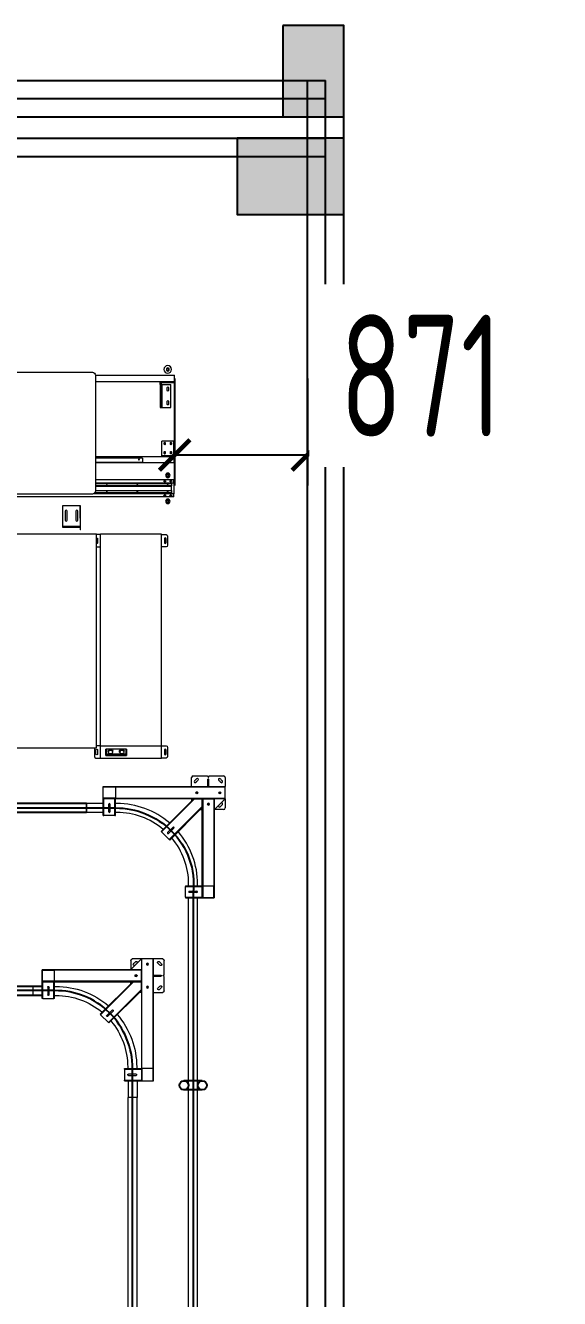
# Model space of a CAD drawing. Header units: inches. Extents: x -26985 to 86262, y -10753 to 149570.
# Drawn here: x 71961 to 75467, y 131665 to 140017 of the extents above; entities that cross this region are included whole.
import ezdxf

# ---------------------------------------------------------------- set-up
doc = ezdxf.new("R2010")
doc.units = ezdxf.units.IN
doc.header["$MEASUREMENT"] = 0
doc.layers.add('COLUMN', color=6, linetype='Continuous')
doc.layers.add('雨水管', color=7, linetype='Continuous')
doc.styles.add('JY-GB', font='gbenor.shx', dxfattribs={"width": 0.8, "bigfont": 'gbcbig.shx'})
doc.dimstyles.new('JY-800', dxfattribs={"dimscale": 400, "dimtxt": 2, "dimasz": 0.5, "dimexe": 0.5, "dimexo": 0, "dimgap": 0.3, "dimtad": 1, "dimdec": 0, "dimtxsty": 'JY-GB', "dimblk": 'ARCHTICK', "dimcen": 2.5, "dimclrd": 86, "dimclre": 86, "dimclrt": 7, "dimadec": 0, "dimazin": 0, "dimtfac": 1, "dimtdec": 0, "dimtmove": 0, "dimatfit": 3, "dimfxl": 1, "dimtfill": 1, "dimlwd": 25, "dimlwe": 25, "dimarcsym": 0})

# ---------------------------------------------------------------- blocks, each defined once
blk = doc.blocks.new('柱左')
at = {"layer": '雨水管'}
h = blk.add_hatch(color=256, dxfattribs=at)
h.paths.add_polyline_path([(153481.4, -52699.2), (153481.4, -52099.2), (152981.4, -52099.2), (152981.4, -52699.2)])
h.paths.add_polyline_path([(152841.4, -52699.2), (152841.4, -52099.2), (152341.4, -52099.2), (152341.4, -52699.2)])
h.paths.add_polyline_path([(144851.4, -52699.2), (144851.4, -52099.2), (144251.4, -52099.2), (144251.4, -52699.2)])
h.paths.add_polyline_path([(135251.4, -52099.2), (135251.4, -52699.2), (135851.4, -52699.2), (135851.4, -52099.2)])
h.paths.add_polyline_path([(127801.4, -52099.2), (127301.4, -52099.2), (127301.4, -52699.2), (127801.4, -52699.2)])
h.paths.add_polyline_path([(119851.4, -52099.2), (119251.4, -52099.2), (119251.4, -52699.2), (119851.4, -52699.2)])
h.paths.add_polyline_path([(119251.4, -62699.2), (119851.4, -62699.2), (119851.4, -62099.2), (119251.4, -62099.2)])
h.paths.add_polyline_path([(127801.4, -62099.2), (127301.4, -62099.2), (127301.4, -62699.2), (127801.4, -62699.2)])
h.paths.add_polyline_path([(135251.4, -62099.2), (135251.4, -62699.2), (135851.4, -62699.2), (135851.4, -62099.2)])
h.paths.add_polyline_path([(144251.4, -62699.2), (144851.4, -62699.2), (144851.4, -62099.2), (144251.4, -62099.2)])
h.paths.add_polyline_path([(152841.4, -62699.2), (152841.4, -62099.2), (152341.4, -62099.2), (152341.4, -62699.2)])
h.paths.add_polyline_path([(153481.4, -62099.2), (152981.4, -62099.2), (152981.4, -62699.2), (153481.4, -62699.2)])
h.paths.add_polyline_path([(153481.4, -72049.2), (152981.4, -72049.2), (152981.4, -72749.2), (153481.4, -72749.2)])
h.paths.add_polyline_path([(152341.4, -72749.2), (152841.4, -72749.2), (152841.4, -72049.2), (152341.4, -72049.2)])
h.paths.add_polyline_path([(144251.4, -72749.2), (144851.4, -72749.2), (144851.4, -72049.2), (144251.4, -72049.2)])
h.paths.add_polyline_path([(135251.4, -72749.2), (135851.4, -72749.2), (135851.4, -72049.2), (135251.4, -72049.2)])
h.paths.add_polyline_path([(127801.4, -72049.2), (127301.4, -72049.2), (127301.4, -72749.2), (127801.4, -72749.2)])
h.paths.add_polyline_path([(119251.4, -72749.2), (119851.4, -72749.2), (119851.4, -72049.2), (119251.4, -72049.2)])
h.paths.add_polyline_path([(119251.4, -84019.2), (119851.4, -84019.2), (119851.4, -83319.2), (119251.4, -83319.2)])
h.paths.add_polyline_path([(127801.4, -83319.2), (127301.4, -83319.2), (127301.4, -84019.2), (127801.4, -84019.2)])
h.paths.add_polyline_path([(135251.4, -83319.2), (135251.4, -84019.2), (135851.4, -84019.2), (135851.4, -83319.2)])
h.paths.add_polyline_path([(144851.4, -83319.2), (144251.4, -83319.2), (144251.4, -84019.2), (144851.4, -84019.2)])
h.paths.add_polyline_path([(152841.4, -83319.2), (152341.4, -83319.2), (152341.4, -84019.2), (152841.4, -84019.2)])
h.paths.add_polyline_path([(152981.4, -83619.2), (152981.4, -84019.2), (153581.4, -84019.2), (153581.4, -83619.2)])
h.paths.add_polyline_path([(152981.4, -80099.2), (152981.4, -80499.2), (153581.4, -80499.2), (153581.4, -80099.2)])
at = {"layer": 'COLUMN'}
for points in [[(152841.4, -83319.2), (152341.4, -83319.2), (152341.4, -84019.2), (152841.4, -84019.2)], [(153581.4, -83619.2), (152981.4, -83619.2), (152981.4, -84019.2), (153581.4, -84019.2)]]:
    blk.add_lwpolyline(points, close=True, dxfattribs=at)
blk = doc.blocks.new('_ArchTick')
at = {"color": 0, "linetype": 'ByBlock', "const_width": 0.15}
blk.add_lwpolyline([(-0.5, -0.5), (0.5, 0.5)], dxfattribs=at)
blk = doc.blocks.new('*D259')
at = {"layer": 'Defpoints', "color": 86, "linetype": 'Continuous', "lineweight": 25, "transparency": 16777216}
for p, q in [((72940.4, 137701.8), (72940.4, 136999.5)), ((73811.4, 137701.8), (73811.4, 136999.5)), ((72940.4, 137199.5), (73811.4, 137199.5)), ((73811.4, 137199.5), (75104.8, 137199.5))]:
    blk.add_line(p, q, dxfattribs=at)
at = {"layer": 'Defpoints', "color": 0, "transparency": 16777216}
blk.add_point((72940.4, 137701.8), dxfattribs=at)
at = {"layer": 'Defpoints', "color": 86, "lineweight": 25, "transparency": 16777216, "xscale": 200, "yscale": 200, "zscale": 200, "rotation": 180}
blk.add_blockref('_ArchTick', (72940.4, 137199.5), dxfattribs=at)
at = {"layer": 'Defpoints', "color": 86, "lineweight": 25, "transparency": 16777216, "xscale": 200, "yscale": 200, "zscale": 200}
blk.add_blockref('_ArchTick', (73811.4, 137199.5), dxfattribs=at)
at = {"layer": 'Defpoints', "color": 7, "transparency": 16777216, "insert": (74558.1, 137719.5), "char_height": 800, "attachment_point": 5, "style": 'JY-GB', "bg_fill": 3, "box_fill_scale": 1.25, "bg_fill_color": 256, "bg_fill_true_color": 13158600, "bg_fill_transparency": 0}
blk.add_mtext('871', dxfattribs=at)
at = {"layer": 'Defpoints', "color": 0, "transparency": 16777216}
for p in [(73811.4, 137701.8), (73811.4, 137199.5)]:
    blk.add_point(p, dxfattribs=at)

msp = doc.modelspace()

# ---------------------------------------------------------------- linework, layer by layer
at = {"color": 0, "linetype": 'Continuous', "lineweight": -3}
for p, q in [((-9688.6, 139656.9), (73931.4, 139656.9)), ((73811.4, 13486.9), (73811.4, 139656.9)), ((74051.4, 13486.9), (74051.4, 139656.9)), ((-9568.6, 139416.9), (73931.4, 139416.9)), ((-9568.6, 139276.9), (73931.4, 139276.9))]:
    msp.add_line(p, q, dxfattribs=at)
at = {"color": 1, "linetype": 'Continuous', "lineweight": -3}
for p, q in [((73931.4, 13106.9), (73931.4, 139656.9)), ((-9568.6, 139536.9), (73931.4, 139536.9)), ((-9568.6, 139156.9), (73931.4, 139156.9))]:
    msp.add_line(p, q, dxfattribs=at)
at = {"color": 0, "linetype": 'Continuous', "lineweight": 0}
for p, q in [((71630.4, 137742.3), (72400.4, 137742.3)), ((72420.4, 137722.3), (72940.4, 137722.3)), ((72420.4, 137722.3), (72420.4, 136962.3)), ((72895.4, 137771.3), (72885.9, 137765.8)), ((72885.9, 137765.8), (72885.9, 137754.8)), ((72885.9, 137754.8), (72895.4, 137749.4)), ((72904.9, 137765.8), (72895.4, 137771.3)), ((72895.4, 137749.4), (72904.9, 137754.8)), ((72904.9, 137754.8), (72904.9, 137765.8)), ((72940.4, 137681.3), (72940.4, 137722.3)), ((72420.4, 137681.3), (72940.4, 137681.3)), ((72845.4, 137681.3), (72940.4, 137681.3)), ((72845.4, 137661.3), (72845.4, 137681.3)), ((72851.4, 137661.3), (72845.4, 137661.3)), ((72845.4, 137661.3), (72845.4, 137511.3)), ((72851.4, 137675.3), (72851.4, 137661.3)), ((72851.4, 137675.3), (72940.4, 137675.3)), ((72851.4, 137661.3), (72857.4, 137661.3)), ((72851.4, 137511.3), (72851.4, 137661.3)), ((72857.4, 137511.3), (72857.4, 137661.3)), ((72857.4, 137661.3), (72915.4, 137661.3)), ((72891.1, 137621.3), (72891.1, 137641.3)), ((72899.6, 137641.3), (72899.6, 137621.3)), ((72915.4, 137511.3), (72915.4, 137661.3)), ((72940.4, 137675.3), (72940.4, 137681.3)), ((72845.4, 137511.3), (72851.4, 137511.3)), ((72851.4, 137511.3), (72857.4, 137511.3)), ((72857.4, 137511.3), (72915.4, 137511.3)), ((72891.1, 137531.3), (72891.1, 137551.3)), ((72899.6, 137551.3), (72899.6, 137531.3)), ((72935.4, 137289.3), (72855.4, 137289.3)), ((72855.4, 137193.3), (72855.4, 137289.3)), ((72872.1, 137269.3), (72872.1, 137279.3)), ((72878.6, 137279.3), (72878.6, 137269.3)), ((72912.1, 137269.3), (72912.1, 137279.3)), ((72918.6, 137279.3), (72918.6, 137269.3)), ((72935.4, 137193.3), (72935.4, 137289.3)), ((72420.4, 137189.3), (72935.4, 137189.3)), ((72730.4, 137179.3), (72420.4, 137179.3)), ((72420.4, 137152.3), (72730.4, 137152.3)), ((72420.4, 137149.3), (72935.4, 137149.3)), ((72730.4, 137179.3), (72730.4, 137152.3)), ((72935.4, 137193.3), (72855.4, 137193.3)), ((72855.4, 137193.3), (72855.4, 137189.3)), ((72935.4, 137189.3), (72855.4, 137189.3)), ((72872.1, 137209.3), (72872.1, 137219.3)), ((72878.6, 137219.3), (72878.6, 137209.3)), ((72912.1, 137209.3), (72912.1, 137219.3)), ((72918.6, 137219.3), (72918.6, 137209.3)), ((72935.4, 137193.3), (72935.4, 137189.3)), ((72935.4, 137189.3), (72935.4, 137149.3)), ((72895.4, 137076.3), (72885.9, 137070.8)), ((72885.9, 137070.8), (72885.9, 137059.8)), ((72885.9, 137059.8), (72895.4, 137054.4)), ((72904.9, 137070.8), (72895.4, 137076.3)), ((72895.4, 137054.4), (72904.9, 137059.8)), ((72904.9, 137059.8), (72904.9, 137070.8)), ((72934.4, 137036.3), (72420.4, 137036.3)), ((72934.4, 137015.3), (72420.4, 137015.3)), ((72920.4, 137010.3), (72420.4, 137010.3)), ((72493.5, 136997.7), (72420.4, 136997.7)), ((72420.4, 136995.3), (72920.4, 136995.3)), ((72693.5, 136997.7), (72497.2, 136997.7)), ((72893.5, 136997.7), (72697.2, 136997.7)), ((72872.9, 137029.6), (72877.9, 137029.6)), ((72877.9, 137023.1), (72872.9, 137023.1)), ((72920.4, 136997.7), (72897.2, 136997.7)), ((72912.9, 137029.6), (72917.9, 137029.6)), ((72917.9, 137023.1), (72912.9, 137023.1)), ((72920.4, 137010.3), (72920.4, 136997.7)), ((72920.4, 136995.3), (72920.4, 136997.7)), ((72920.4, 136965.3), (72920.4, 136995.3)), ((72934.4, 137015.3), (72934.4, 137036.3)), ((72934.4, 137015.3), (72934.4, 136945.3)), ((72934.4, 136924.3), (70846.4, 136924.3)), ((72400.4, 136942.3), (71640.4, 136942.3)), ((72934.4, 136945.3), (72410.9, 136945.3)), ((72920.4, 136950.3), (72416.4, 136950.3)), ((72420.4, 136965.3), (72920.4, 136965.3)), ((72493.5, 136963), (72420.4, 136963)), ((72693.5, 136963), (72497.2, 136963)), ((72893.5, 136963), (72697.2, 136963)), ((72872.9, 136937.6), (72877.9, 136937.6)), ((72877.9, 136931.1), (72872.9, 136931.1)), ((72895.4, 136906.3), (72885.9, 136900.8)), ((72885.9, 136900.8), (72885.9, 136889.8)), ((72885.9, 136889.8), (72895.4, 136884.4)), ((72904.9, 136900.8), (72895.4, 136906.3)), ((72895.4, 136884.4), (72904.9, 136889.8)), ((72920.4, 136963), (72897.2, 136963)), ((72904.9, 136889.8), (72904.9, 136900.8)), ((72912.9, 136937.6), (72917.9, 136937.6)), ((72917.9, 136931.1), (72912.9, 136931.1)), ((72920.4, 136965.3), (72920.4, 136963)), ((72920.4, 136963), (72920.4, 136950.3)), ((72934.4, 136924.3), (72934.4, 136945.3)), ((72319.4, 136865.8), (72203.4, 136865.8)), ((72203.4, 136865.8), (72203.4, 136729.8)), ((72222.4, 136830.8), (72222.4, 136770.8)), ((72234.4, 136770.8), (72234.4, 136830.8)), ((72292.4, 136830.8), (72292.4, 136770.8)), ((72304.4, 136770.8), (72304.4, 136830.8)), ((72319.4, 136784.8), (72319.4, 136865.8)), ((72323.4, 136865.8), (72319.4, 136865.8)), ((72323.4, 136784.8), (72323.4, 136865.8)), ((72319.4, 136729.8), (72203.4, 136729.8)), ((72203.4, 136729.8), (72203.4, 136725.8)), ((72203.4, 136725.8), (72319.4, 136725.8)), ((72323.4, 136784.8), (72319.4, 136784.8)), ((72319.4, 136784.8), (72319.4, 136707.8)), ((72323.4, 136707.8), (72323.4, 136784.8)), ((72428.4, 136678.8), (71028.4, 136678.8)), ((72323.4, 136707.8), (72319.4, 136707.8)), ((72428.4, 135278.8), (72428.4, 136678.8)), ((72453.9, 136676.8), (72428.4, 136676.8)), ((72434.9, 136648.8), (72434.9, 136624.8)), ((72453.9, 135288.8), (72453.9, 136678.8)), ((72853.9, 136678.8), (72453.9, 136678.8)), ((72853.9, 135288.8), (72853.9, 136678.8)), ((72853.9, 136676.8), (72883.9, 136676.8)), ((72872.9, 136648.8), (72872.9, 136624.8)), ((72884.9, 136624.8), (72884.9, 136648.8)), ((72893.9, 136666.8), (72893.9, 136606.8)), ((72428.4, 136596.8), (72453.9, 136596.8)), ((72883.9, 136596.8), (72853.9, 136596.8)), ((71028.4, 135278.8), (72428.4, 135278.8)), ((72413.9, 135278.8), (72413.9, 135220.8)), ((72422.9, 135238.8), (72422.9, 135262.8)), ((72453.9, 135290.8), (72428.4, 135290.8)), ((72434.9, 135262.8), (72434.9, 135238.8)), ((72453.9, 135208.8), (72453.9, 135288.8)), ((72853.9, 135288.8), (72453.9, 135288.8)), ((72488.9, 135270.1), (72488.9, 135227.7)), ((72623.9, 135270.1), (72488.9, 135270.1)), ((72489.4, 135229.1), (72488.9, 135229.1)), ((72488.9, 135227.7), (72623.9, 135227.7)), ((72489.4, 135227.7), (72489.4, 135270.1)), ((72491.4, 135270.1), (72489.4, 135270.1)), ((72491.4, 135227.7), (72489.4, 135227.7)), ((72491.4, 135270.1), (72491.4, 135227.7)), ((72491.4, 135238.3), (72622.4, 135238.3)), ((72622.4, 135229.1), (72491.4, 135229.1)), ((72504.4, 135250.3), (72504.4, 135259.5)), ((72534.4, 135250.3), (72534.4, 135259.5)), ((72579.4, 135250.3), (72579.4, 135259.5)), ((72609.4, 135250.3), (72609.4, 135259.5)), ((72622.4, 135227.7), (72622.4, 135270.1)), ((72624.4, 135270.1), (72622.4, 135270.1)), ((72624.4, 135227.7), (72622.4, 135227.7)), ((72623.9, 135227.7), (72623.9, 135270.1)), ((72624.4, 135270.1), (72624.4, 135227.7)), ((72853.9, 135290.8), (72883.9, 135290.8)), ((72853.9, 135208.8), (72853.9, 135288.8)), ((72872.9, 135262.8), (72872.9, 135238.8)), ((72884.9, 135238.8), (72884.9, 135262.8)), ((72893.9, 135280.8), (72893.9, 135220.8)), ((72423.9, 135210.8), (72453.9, 135210.8)), ((72853.9, 135208.8), (72453.9, 135208.8)), ((72883.9, 135210.8), (72853.9, 135210.8)), ((73051.7, 135023.3), (73051.7, 135083.3)), ((73061.7, 135093.3), (73156, 135093.3)), ((73156, 135093.3), (73161.7, 135083.3)), ((73158.7, 135033.3), (73158.7, 135073.3)), ((73164.7, 135073.3), (73158.7, 135073.3)), ((73161.7, 135083.3), (73167.5, 135093.3)), ((73164.7, 135033.3), (73164.7, 135073.3)), ((73167.5, 135093.3), (73261.7, 135093.3)), ((73271.7, 135083.3), (73271.7, 135023.3)), ((72471.7, 135019.3), (72471.7, 135023.3)), ((72471.7, 135023.3), (73271.7, 135023.3)), ((72551.7, 135019.3), (72471.7, 135019.3)), ((72471.7, 134947.3), (72471.7, 135019.3)), ((73271.7, 135019.3), (72471.7, 135019.3)), ((72551.7, 135019.3), (72551.7, 134947.3)), ((73091, 134986.3), (73082.5, 134986.3)), ((73091, 134980.3), (73082.5, 134980.3)), ((73158.7, 135023.3), (73158.7, 135033.3)), ((73164.7, 135033.3), (73158.7, 135033.3)), ((73164.7, 135023.3), (73164.7, 135033.3)), ((73232.5, 134986.3), (73241, 134986.3)), ((73232.5, 134980.3), (73241, 134980.3)), ((73271.7, 135019.3), (73271.7, 135023.3)), ((73271.7, 134947.3), (73271.7, 135019.3)), ((72361.7, 134853.8), (72361.7, 134912.8)), ((72471.7, 134912.8), (72361.7, 134912.8)), ((72361.7, 134912.8), (72361.7, 134853.8)), ((72551.7, 134947.3), (72471.7, 134947.3)), ((72471.7, 134947.3), (73271.7, 134947.3)), ((72471.7, 134943.3), (72471.7, 134947.3)), ((72475.7, 134943.3), (72471.7, 134943.3)), ((72471.7, 134833.3), (72471.7, 134943.3)), ((73271.7, 134943.3), (72471.7, 134943.3)), ((72475.7, 134833.3), (72475.7, 134943.3)), ((72507.5, 134858.3), (72507.5, 134908.3)), ((72516, 134908.3), (72516, 134858.3)), ((72551.7, 134943.3), (72547.7, 134943.3)), ((72547.7, 134833.3), (72547.7, 134943.3)), ((72551.7, 134833.3), (72551.7, 134943.3)), ((72561.7, 134912.8), (72551.7, 134912.8)), ((72851.5, 134729.7), (73065.2, 134943.3)), ((72854.3, 134726.9), (73070.8, 134943.3)), ((72905.3, 134675.9), (73121.7, 134892.4)), ((72908.1, 134673.1), (73121.7, 134886.8)), ((73051.7, 134943.3), (73051.7, 134929.9)), ((73070.8, 134943.3), (73065.2, 134943.3)), ((73070.8, 134943.3), (73121.7, 134943.3)), ((73121.7, 134892.4), (73121.7, 134943.3)), ((73121.7, 134293.3), (73121.7, 134943.3)), ((73121.7, 134943.3), (73125.7, 134943.3)), ((73121.7, 134892.4), (73121.7, 134886.8)), ((73125.7, 134943.3), (73125.7, 134293.3)), ((73125.7, 134943.3), (73197.7, 134943.3)), ((73158.7, 134912.6), (73158.7, 134904.1)), ((73164.7, 134912.6), (73164.7, 134904.1)), ((73201.7, 134943.3), (73197.7, 134943.3)), ((73197.7, 134943.3), (73197.7, 134293.3)), ((73201.7, 134293.3), (73201.7, 134943.3)), ((73204.7, 134876.3), (73268.8, 134940.4)), ((73271.7, 134943.3), (73271.7, 134947.3)), ((73271.7, 134943.3), (73271.7, 134883.3)), ((72471.7, 134853.8), (72361.7, 134853.8)), ((72471.7, 134833.3), (72475.7, 134833.3)), ((72547.7, 134833.3), (72475.7, 134833.3)), ((72547.7, 134833.3), (72551.7, 134833.3)), ((72561.7, 134853.8), (72551.7, 134853.8)), ((73108.3, 134873.3), (73121.7, 134873.3)), ((73261.7, 134873.3), (73201.7, 134873.3)), ((72851.5, 134729.7), (72854.3, 134726.9)), ((72905.3, 134675.9), (72854.3, 134726.9)), ((72894.5, 134722.1), (72929.8, 134757.4)), ((72935.8, 134751.4), (72900.5, 134716.1)), ((72908.1, 134673.1), (72905.3, 134675.9)), ((73032.2, 134373.3), (73032.2, 134383.3)), ((73091.2, 134373.3), (73091.2, 134383.3)), ((73011.7, 134373.3), (73011.7, 134369.3)), ((73011.7, 134373.3), (73121.7, 134373.3)), ((73011.7, 134297.3), (73011.7, 134369.3)), ((73011.7, 134369.3), (73121.7, 134369.3)), ((73011.7, 134297.3), (73011.7, 134293.3)), ((73011.7, 134297.3), (73121.7, 134297.3)), ((73036.7, 134337.6), (73086.7, 134337.6)), ((73086.7, 134329.1), (73036.7, 134329.1)), ((73121.7, 134369.3), (73121.7, 134373.3)), ((73121.7, 134293.3), (73121.7, 134297.3)), ((73125.7, 134293.3), (73125.7, 134373.3)), ((73125.7, 134373.3), (73197.7, 134373.3)), ((73197.7, 134293.3), (73197.7, 134373.3)), ((73011.7, 134293.3), (73121.7, 134293.3)), ((73032.2, 134183.3), (73032.2, 134293.3)), ((73091.2, 134183.3), (73091.2, 134293.3)), ((73121.7, 134293.3), (73125.7, 134293.3)), ((73197.7, 134293.3), (73125.7, 134293.3)), ((73125.7, 134293.3), (73197.7, 134293.3)), ((73201.7, 134293.3), (73197.7, 134293.3)), ((73032.2, 131011.9), (73032.2, 134183.3)), ((73091.2, 131011.9), (73091.2, 134183.3)), ((72651.8, 133883.3), (72651.8, 133823.3)), ((72654.7, 133826.3), (72718.9, 133890.4)), ((72721.8, 133893.3), (72661.8, 133893.3)), ((72721.8, 133893.3), (72721.8, 133093.3)), ((72861.8, 133893.3), (72721.8, 133893.3)), ((72725.8, 133093.3), (72725.8, 133893.3)), ((72797.8, 133893.3), (72797.8, 133093.3)), ((72801.8, 133093.3), (72801.8, 133893.3)), ((72871.8, 133789.1), (72871.8, 133883.3)), ((72071.8, 133823.3), (72071.8, 133819.3)), ((72071.8, 133823.3), (72721.8, 133823.3)), ((72071.8, 133819.3), (72071.8, 133747.3)), ((72071.8, 133819.3), (72151.8, 133819.3)), ((72071.8, 133747.3), (72071.8, 133819.3)), ((72721.8, 133819.3), (72071.8, 133819.3)), ((72151.8, 133747.3), (72151.8, 133819.3)), ((72721.8, 133823.3), (72721.8, 133819.3)), ((72721.8, 133747.3), (72721.8, 133819.3)), ((72758.8, 133854.1), (72758.8, 133862.6)), ((72764.8, 133854.1), (72764.8, 133862.6)), ((72011.8, 133653.8), (72011.8, 133712.8)), ((72071.8, 133747.3), (72151.8, 133747.3)), ((72721.8, 133747.3), (72071.8, 133747.3)), ((72071.8, 133743.3), (72071.8, 133747.3)), ((72071.8, 133743.3), (72075.8, 133743.3)), ((72071.8, 133633.3), (72071.8, 133743.3)), ((72071.8, 133743.3), (72721.8, 133743.3)), ((72075.8, 133633.3), (72075.8, 133743.3)), ((72147.8, 133633.3), (72147.8, 133743.3)), ((72147.8, 133743.3), (72151.8, 133743.3)), ((72151.8, 133633.3), (72151.8, 133743.3)), ((72151.8, 133712.8), (72161.8, 133712.8)), ((72451.6, 133529.7), (72665.2, 133743.3)), ((72454.4, 133526.9), (72670.9, 133743.3)), ((72651.8, 133729.9), (72651.8, 133743.3)), ((72670.9, 133743.3), (72665.2, 133743.3)), ((72670.9, 133743.3), (72721.8, 133743.3)), ((72691, 133786.3), (72682.5, 133786.3)), ((72691, 133780.3), (72682.5, 133780.3)), ((72721.8, 133743.3), (72721.8, 133747.3)), ((72721.8, 133692.4), (72721.8, 133743.3)), ((72758.8, 133712.6), (72758.8, 133704.1)), ((72764.8, 133712.6), (72764.8, 133704.1)), ((72801.8, 133786.3), (72811.8, 133786.3)), ((72801.8, 133780.3), (72811.8, 133780.3)), ((72811.8, 133786.3), (72811.8, 133780.3)), ((72811.8, 133786.3), (72851.8, 133786.3)), ((72811.8, 133780.3), (72851.8, 133780.3)), ((72851.8, 133786.3), (72851.8, 133780.3)), ((72861.8, 133783.3), (72871.8, 133789.1)), ((72871.8, 133777.6), (72861.8, 133783.3)), ((72871.8, 133683.3), (72871.8, 133777.6)), ((72075.8, 133633.3), (72071.8, 133633.3)), ((72075.8, 133633.3), (72147.8, 133633.3)), ((72107.5, 133708.3), (72107.5, 133658.3)), ((72116, 133658.3), (72116, 133708.3)), ((72151.8, 133633.3), (72147.8, 133633.3)), ((72151.8, 133653.8), (72161.8, 133653.8)), ((72505.3, 133475.9), (72721.8, 133692.4)), ((72508.1, 133473.1), (72721.8, 133686.8)), ((72721.8, 133673.3), (72708.3, 133673.3)), ((72721.8, 133692.4), (72721.8, 133686.8)), ((72801.8, 133673.3), (72861.8, 133673.3)), ((72529.9, 133557.4), (72494.5, 133522.1)), ((72500.5, 133516.1), (72535.9, 133551.4)), ((72451.6, 133529.7), (72454.4, 133526.9)), ((72454.4, 133526.9), (72505.3, 133475.9)), ((72508.1, 133473.1), (72505.3, 133475.9)), ((72611.8, 133169.3), (72611.8, 133173.3)), ((72611.8, 133173.3), (72721.8, 133173.3)), ((72611.8, 133169.3), (72721.8, 133169.3)), ((72611.8, 133169.3), (72611.8, 133097.3)), ((72632.3, 133183.3), (72632.3, 133173.3)), ((72686.8, 133137.6), (72636.8, 133137.6)), ((72636.8, 133129.1), (72686.8, 133129.1)), ((72691.3, 133183.3), (72691.3, 133173.3)), ((72721.8, 133173.3), (72721.8, 133169.3)), ((72725.8, 133173.3), (72725.8, 133093.3)), ((72797.8, 133173.3), (72725.8, 133173.3)), ((72797.8, 133173.3), (72797.8, 133093.3)), ((72611.8, 133097.3), (72721.8, 133097.3)), ((72611.8, 133093.3), (72611.8, 133097.3)), ((72611.8, 133093.3), (72721.8, 133093.3)), ((72636.3, 133093.3), (72636.3, 132983.3)), ((72695.3, 133093.3), (72695.3, 132983.3)), ((72721.8, 133097.3), (72721.8, 133093.3)), ((72721.8, 133093.3), (72725.8, 133093.3)), ((72725.8, 133093.3), (72797.8, 133093.3)), ((72797.8, 133093.3), (72801.8, 133093.3)), ((72636.2, 132043.3), (72636.2, 132983.3)), ((72695.2, 132983.3), (72636.2, 132983.3)), ((72695.3, 132983.3), (72636.3, 132983.3)), ((72695.2, 132043.3), (72695.2, 132983.3)), ((72695.2, 101629.6), (72695.2, 132126.5)), ((72636.2, 101629.6), (72636.2, 132043.3))]:
    msp.add_line(p, q, dxfattribs=at)
at = {"color": 0, "linetype": 'Continuous', "lineweight": 0, "extrusion": (1.48872e-34, 8.10423e-19, -1)}
for centre, radius in [((-72895.4, 137760.3), 25), ((-72895.4, 137760.3), 6), ((-72705.4, 137169.3), 3.25), ((-72895.4, 137065.3), 15), ((-72895.4, 137065.3), 6), ((-72895.4, 137000.3), 2.6), ((-72895.4, 136895.3), 15), ((-72895.4, 136895.3), 6), ((-72895.4, 136960.3), 2.6)]:
    msp.add_circle(centre, radius, dxfattribs=at)
at = {"color": 0, "linetype": 'Continuous', "lineweight": 0, "extrusion": (7.56002e-32, 8.10423e-19, -1)}
for centre in [(-72495.4, 137000.3), (-72695.4, 137000.3), (-72495.4, 136960.3), (-72695.4, 136960.3)]:
    msp.add_circle(centre, 2.6, dxfattribs=at)
at = {"color": 0, "linetype": 'Continuous', "lineweight": 0}
for centre, radius in [((73086.7, 134983.3), 6.5), ((73086.7, 134983.3), 5.2), ((73236.7, 134983.3), 6.5), ((73236.7, 134983.3), 5.2), ((73161.7, 134908.3), 5.2), ((72686.8, 133783.3), 6.5)]:
    msp.add_circle(centre, radius, dxfattribs=at)
at = {"color": 0, "linetype": 'Continuous', "lineweight": 0, "extrusion": (-1.81428e-32, 8.10423e-19, -1)}
msp.add_circle((-73161.7, 134908.3), 6.5, dxfattribs=at)
at = {"color": 0, "linetype": 'Continuous', "lineweight": 0, "extrusion": (-1.48872e-34, 8.10423e-19, -1)}
for centre in [(-72761.8, 133858.3), (-72761.8, 133708.3)]:
    msp.add_circle(centre, 6.5, dxfattribs=at)
at = {"color": 0, "linetype": 'Continuous', "lineweight": 0, "extrusion": (2.84601e-31, 8.10423e-19, -1)}
for centre in [(-72761.8, 133858.3), (-72686.8, 133783.3), (-72761.8, 133708.3)]:
    msp.add_circle(centre, 5.2, dxfattribs=at)
at = {"color": 0, "linetype": 'Continuous', "lineweight": 0, "extrusion": (4.98505e-33, 8.10423e-19, -1)}
msp.add_arc((-72400.4, 137722.3), 20, 90, 180, dxfattribs=at)
at = {"color": 0, "linetype": 'Continuous', "lineweight": 0, "extrusion": (1.48872e-34, 8.10423e-19, -1)}
for centre, radius, start, end in [((-72895.4, 137641.3), 4.25, 0, 180), ((-72895.4, 137621.3), 4.25, 180, 0), ((-72895.4, 137551.3), 4.25, 0, 180), ((-72895.4, 137531.3), 4.25, 180, 0), ((-72875.4, 137269.3), 3.25, 180, 0), ((-72875.4, 137219.3), 3.25, 0, 180), ((-72915.4, 137279.3), 3.25, 0, 180), ((-72915.4, 137269.3), 3.25, 180, 0), ((-72915.4, 137219.3), 3.25, 0, 180), ((-72915.4, 137209.3), 3.25, 180, 0), ((-72872.9, 137026.3), 3.25, 270, 90), ((-72877.9, 137026.3), 3.25, 90, 270), ((-72912.9, 137026.3), 3.25, 270, 90), ((-72917.9, 137026.3), 3.25, 90, 270), ((-72872.9, 136934.3), 3.25, 270, 90), ((-72877.9, 136934.3), 3.25, 90, 270), ((-72912.9, 136934.3), 3.25, 270, 90), ((-72917.9, 136934.3), 3.25, 90, 270), ((-72883.9, 136666.8), 10, 90, 180), ((-72428.9, 136624.8), 6, 180, 274.79013), ((-72883.9, 136606.8), 10, 180, 270), ((-72428.9, 135262.8), 6, 0, 180), ((-72428.9, 135238.8), 6, 180, 0), ((-72883.9, 135280.8), 10, 90, 180), ((-72883.9, 135220.8), 10, 180, 270)]:
    msp.add_arc(centre, radius, start, end, dxfattribs=at)
at = {"color": 0, "linetype": 'Continuous', "lineweight": 0}
for centre, radius, start, end in [((72875.4, 137279.3), 3.25, 0, 180), ((72875.4, 137209.3), 3.25, 180, 0), ((72495.4, 137000.3), 3.25, 304.46631, 235.53369), ((72495.4, 137000.3), 3.25, 235.53369, 304.46631), ((72695.4, 137000.3), 3.25, 304.46631, 235.53369), ((72695.4, 137000.3), 3.25, 235.53369, 304.46631), ((72895.4, 137000.3), 3.25, 304.46631, 235.53369), ((72895.4, 137000.3), 3.25, 235.53369, 304.46631), ((72495.4, 136960.3), 3.25, 124.46631, 55.53369), ((72495.4, 136960.3), 3.25, 55.53369, 124.46631), ((72695.4, 136960.3), 3.25, 124.46631, 55.53369), ((72695.4, 136960.3), 3.25, 55.53369, 124.46631), ((72895.4, 136960.3), 3.25, 124.46631, 55.53369), ((72895.4, 136960.3), 3.25, 55.53369, 124.46631), ((72228.4, 136830.8), 6, 0, 180), ((72298.4, 136830.8), 6, 0, 180), ((72228.4, 136770.8), 6, 180, 0), ((72298.4, 136770.8), 6, 180, 0), ((72878.9, 136648.8), 6, 0, 180), ((72878.9, 136624.8), 6, 180, 0), ((72423.9, 135220.8), 10, 180, 270), ((72878.9, 135262.8), 6, 0, 180), ((72878.9, 135238.8), 6, 180, 0), ((73061.7, 135083.3), 10, 90, 180), ((73075.1, 135056.1), 7, 140, 320), ((73161.7, 134983.3), 120.1, 130, 140), ((73089, 135070), 7, 310, 130), ((73234.5, 135070), 7, 50, 230), ((73161.7, 134983.3), 120.1, 40, 50), ((73248.4, 135056.1), 7, 220, 40), ((73261.7, 135083.3), 10, 0, 90), ((72511.7, 134908.3), 4.25, 0, 180), ((72561.7, 134383.3), 529.5, 49.33241, 90), ((73234.5, 134896.7), 7, 153.44106, 310), ((73161.7, 134983.3), 120.1, 310, 320), ((73248.4, 134910.6), 7, 320, 116.55894), ((73261.7, 134883.3), 10, 270, 0), ((72511.7, 134858.3), 4.25, 180, 0), ((72561.7, 134383.3), 470.5, 49.87692, 90), ((72897.5, 134719.1), 4.25, 135, 315), ((72932.8, 134754.4), 4.25, 315, 135), ((72561.7, 134383.3), 529.5, 0, 40.66756), ((72561.7, 134383.3), 470.5, 0, 40.12303), ((73036.7, 134333.3), 4.25, 90, 270), ((73086.7, 134333.3), 4.25, 270, 90), ((72725.9, 133883.3), 10, 114.46939, 135), ((72661.8, 133819.2), 10, 135, 155.52896), ((72761.8, 133783.3), 106.1, 132.90316, 137.09684), ((72761.8, 133783.3), 106.1, 40, 50), ((72761.8, 133783.3), 106.1, 310, 320)]:
    msp.add_arc(centre, radius, start, end, dxfattribs=at)
at = {"color": 0, "linetype": 'Continuous', "lineweight": 0, "extrusion": (-4.29569e-33, 8.10423e-19, -1)}
msp.add_arc((-72400.4, 136962.3), 20, 180, 270, dxfattribs=at)
at = {"color": 0, "linetype": 'Continuous', "lineweight": 0, "extrusion": (-2.93262e-33, 8.10423e-19, -1)}
msp.add_arc((-72428.9, 136648.8), 6, 85.20987, 180, dxfattribs=at)
at = {"color": 0, "linetype": 'Continuous', "lineweight": 0, "extrusion": (-1.79344e-29, 8.10423e-19, -1)}
msp.add_arc((-73161.7, 134983.3), 106.1, 40, 50, dxfattribs=at)
at = {"color": 0, "linetype": 'Continuous', "lineweight": 0, "extrusion": (2.71022e-31, 8.10423e-19, -1)}
msp.add_arc((-73161.7, 134983.3), 106.1, 130, 140, dxfattribs=at)
at = {"color": 0, "linetype": 'Continuous', "lineweight": 0, "extrusion": (-4.10469e-30, 8.10423e-19, -1)}
msp.add_arc((-73161.7, 134983.3), 106.1, 222.90316, 227.09684, dxfattribs=at)
at = {"color": 0, "linetype": 'Continuous', "lineweight": 0, "extrusion": (-1.85038e-31, 8.10423e-19, -1)}
msp.add_arc((-73261.7, 134947.5), 10, 204.46939, 225, dxfattribs=at)
at = {"color": 0, "linetype": 'Continuous', "lineweight": 0, "extrusion": (-1.40887e-29, 8.10423e-19, -1)}
msp.add_arc((-73197.6, 134883.3), 10, 225, 245.52896, dxfattribs=at)
at = {"color": 0, "linetype": 'Continuous', "lineweight": 0, "extrusion": (1.13344e-31, 8.10423e-19, -1)}
for centre, start, end in [((-72661.8, 133883.3), 0, 90), ((-72861.8, 133683.3), 180, 270)]:
    msp.add_arc(centre, 10, start, end, dxfattribs=at)
at = {"color": 0, "linetype": 'Continuous', "lineweight": 0, "extrusion": (-2.45123e-30, 8.10423e-19, -1)}
msp.add_arc((-72861.8, 133883.3), 10, 90, 180, dxfattribs=at)
at = {"color": 0, "linetype": 'Continuous', "lineweight": 0, "extrusion": (-1.68867e-29, 8.10423e-19, -1)}
msp.add_arc((-72675.1, 133856.1), 7, 243.44106, 40, dxfattribs=at)
at = {"color": 0, "linetype": 'Continuous', "lineweight": 0, "extrusion": (-1.94258e-29, 8.10423e-19, -1)}
for start, end in [(40, 50), (220, 230)]:
    msp.add_arc((-72761.8, 133783.3), 120.1, start, end, dxfattribs=at)
at = {"color": 0, "linetype": 'Continuous', "lineweight": 0, "extrusion": (-1.14263e-29, 8.10423e-19, -1)}
msp.add_arc((-72689.1, 133870), 7, 50, 206.55894, dxfattribs=at)
at = {"color": 0, "linetype": 'Continuous', "lineweight": 0, "extrusion": (-2.67488e-30, 8.10423e-19, -1)}
msp.add_arc((-72834.5, 133870), 7, 310, 130, dxfattribs=at)
at = {"color": 0, "linetype": 'Continuous', "lineweight": 0, "extrusion": (1.28558e-29, 8.10423e-19, -1)}
msp.add_arc((-72761.8, 133783.3), 120.1, 130, 140, dxfattribs=at)
at = {"color": 0, "linetype": 'Continuous', "lineweight": 0, "extrusion": (2.25194e-29, 8.10423e-19, -1)}
msp.add_arc((-72848.4, 133856.1), 7, 140, 320, dxfattribs=at)
at = {"color": 0, "linetype": 'Continuous', "lineweight": 0, "extrusion": (-1.48872e-34, 8.10423e-19, -1)}
for centre, radius, start, end in [((-72111.8, 133708.3), 4.25, 0, 180), ((-72111.8, 133658.3), 4.25, 180, 0), ((-72161.8, 133183.3), 470.5, 90, 130.11873), ((-72161.8, 133183.3), 529.5, 139.32858, 180), ((-72636.8, 133133.3), 4.25, 270, 90), ((-72686.8, 133133.3), 4.25, 90, 270)]:
    msp.add_arc(centre, radius, start, end, dxfattribs=at)
at = {"color": 0, "linetype": 'Continuous', "lineweight": 0, "extrusion": (3.6829e-32, 8.10423e-19, -1)}
msp.add_arc((-72161.8, 133183.3), 529.5, 90, 130.66374, dxfattribs=at)
at = {"color": 0, "linetype": 'Continuous', "lineweight": 0, "extrusion": (-2.24334e-29, 8.10423e-19, -1)}
msp.add_arc((-72848.4, 133710.6), 7, 40, 220, dxfattribs=at)
at = {"color": 0, "linetype": 'Continuous', "lineweight": 0, "extrusion": (1.27449e-29, 8.10423e-19, -1)}
msp.add_arc((-72834.5, 133696.7), 7, 230, 50, dxfattribs=at)
at = {"color": 0, "linetype": 'Continuous', "lineweight": 0, "extrusion": (5.26303e-30, 8.10423e-19, -1)}
msp.add_arc((-72532.9, 133554.4), 4.25, 45, 225, dxfattribs=at)
at = {"color": 0, "linetype": 'Continuous', "lineweight": 0, "extrusion": (6.12585e-30, 8.10423e-19, -1)}
msp.add_arc((-72497.5, 133519.1), 4.25, 225, 45, dxfattribs=at)
at = {"color": 0, "linetype": 'Continuous', "lineweight": 0, "extrusion": (5.32158e-33, 8.10423e-19, -1)}
msp.add_arc((-72161.8, 133183.3), 470.5, 139.87262, 180, dxfattribs=at)
at = {"color": 0, "linetype": 'Continuous', "lineweight": 0, "extrusion": (-6.43316e-32, 5.4671e-17, -1)}
for centre in [(72519.4, 135259.5), (72594.4, 135259.5)]:
    msp.add_ellipse(centre, major_axis=(-15, 0), ratio=0.707107, start_param=0, end_param=3.141593, dxfattribs=at)
at = {"color": 0, "linetype": 'Continuous', "lineweight": 0, "extrusion": (3.59384e-32, 5.4671e-17, -1)}
for centre in [(72519.4, 135250.3), (72594.4, 135250.3)]:
    msp.add_ellipse(centre, major_axis=(15, 0), ratio=0.707107, start_param=-3.141592653589794, end_param=3.141592653589792, dxfattribs=at)
at = {"layer": 'Defpoints'}
for p, q in [((72361.7, 134912.8), (70843.9, 134912.8)), ((72361.7, 134853.8), (70843.9, 134853.8)), ((72071.8, 133712.8), (70843.9, 133712.8)), ((72071.8, 133653.8), (70843.9, 133653.8)), ((73121.7, 133094.4), (73001.7, 133094.4)), ((73121.7, 133034.4), (73001.7, 133034.4))]:
    msp.add_line(p, q, dxfattribs=at)
msp.add_lwpolyline([(977.2, 101034.6), (72155.7, 101034.6, 0.202297), (72522.2, 101189.2, 0.200581), (72664.6, 101549.6), (72664.6, 133093.3), (72664.6, 133173.3, 0.199718), (72512.2, 133539.8, 0.202346), (72151.8, 133685), (45178, 133683.6, -0.410119), (44569.8, 134283.3, -0.426371), (45178, 134883.6), (72551.7, 134883.6, -0.196512), (72918.2, 134733.8, -0.230827), (73061.7, 134329.1), (73061.7, 98243.9, -0.191373), (72916.1, 97877.5, -0.254662), (72475.7, 97733.6), (577.2, 97733.6, -0.193227)], format="xyb", dxfattribs=at)
for centre in [(73001.7, 133064.4), (73121.7, 133064.4)]:
    msp.add_circle(centre, 30, dxfattribs=at)

# ---------------------------------------------------------------- block references
at = {"layer": '雨水管', "rotation": 90}
msp.add_blockref('柱左', (-9967.7, -13564.5), dxfattribs=at)

# ---------------------------------------------------------------- next in the draw order: dimensions: what is measured, and where the dimension line sits
at = {"layer": 'Defpoints'}
dim = msp.add_linear_dim(base=(73811.4, 137199.5), p1=(72940.4, 137701.8), p2=(73811.4, 137701.8), dimstyle='JY-800', dxfattribs=at)
dim.commit()
dim.dimension.update_dxf_attribs({"geometry": '*D259', "text_midpoint": (74558.1, 137719.5)})

doc.saveas('drawing.dxf')
